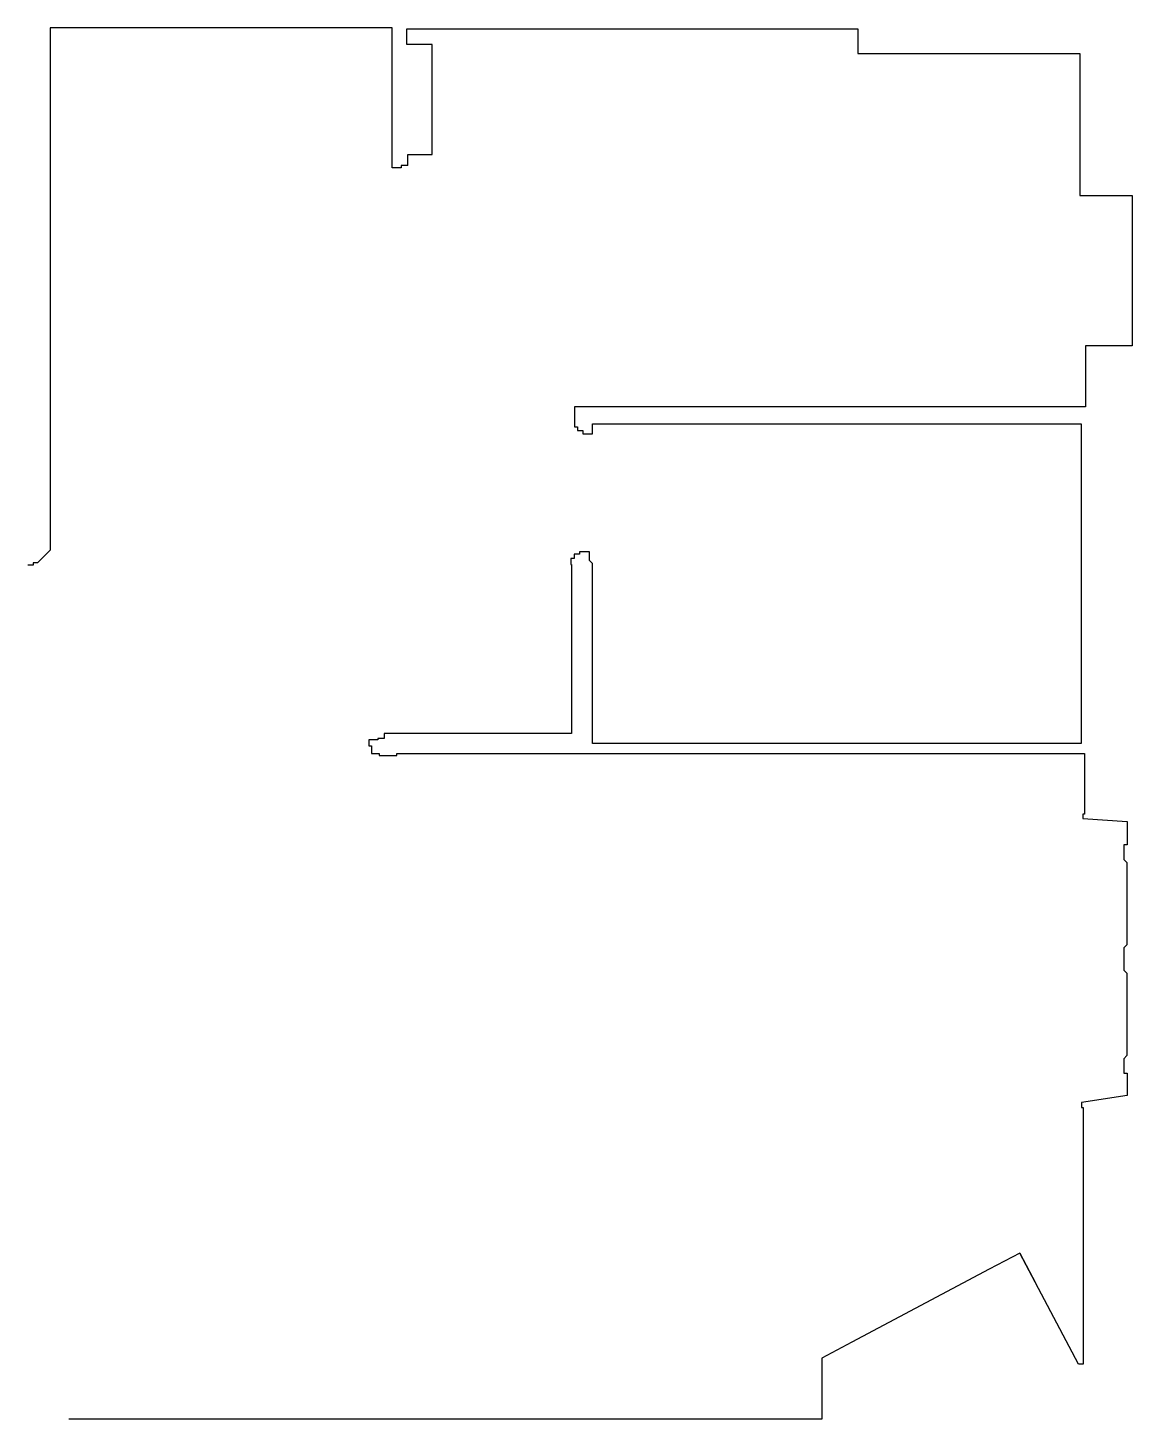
# Model space of a CAD drawing. Header units: centimetres. Extents: x 867 to 1364, y -457 to 169.
import ezdxf

# ---------------------------------------------------------------- set-up
doc = ezdxf.new("R2010")
doc.units = ezdxf.units.CM

msp = doc.modelspace()

# ---------------------------------------------------------------- linework, layer by layer
for p, q in [((1037.6, 168.77), (1240.6, 168.77)), ((1240.6, 168.77), (1240.6, 157.77)), ((1049.1, 112.27), (1049.1, 161.77)), ((1240.6, 157.77), (1340.6, 157.77)), ((1340.6, 157.77), (1340.6, 93.77)), ((1038.1, 107.27), (1035.1, 107.27)), ((1035.1, 107.27), (1035.1, 106.27)), ((1038.1, 107.27), (1038.1, 112.27)), ((1038.1, 112.27), (1049.1, 112.27)), ((1035.1, 106.27), (1031.1, 106.27)), ((1364.1, 26.27), (1343.1, 26.27)), ((1343.1, 26.27), (1343.1, -1.23)), ((1343.1, -1.23), (1113.1, -1.23)), ((1121.2, -71.73), (1119.79, -70.32)), ((1121.2, -152.73), (1121.2, -71.73)), ((1341.89, -186.42), (1361.84, -187.81)), ((1361.84, -187.81), (1361.84, -198.31)), ((1361.84, -198.31), (1360.34, -198.31)), ((1360.34, -198.31), (1360.34, -204.81)), ((1360.34, -204.81), (1361.75, -206.23)), ((1361.75, -206.23), (1361.75, -243.23)), ((1361.75, -243.23), (1360.34, -244.64)), ((1360.34, -244.64), (1360.34, -254.64)), ((1360.34, -254.64), (1361.75, -256.05)), ((1361.75, -256.05), (1361.75, -293.05)), ((1360.34, -294.47), (1360.34, -300.97)), ((1360.34, -300.97), (1361.84, -300.97)), ((945.14, -456.64), (885.44, -456.64))]:
    msp.add_line(p, q)
for points in [[(1031.1, 169.27), (877.1, 169.27)], [(877.1, 169.27), (877.1, -65.73)], [(1031.1, 106.27), (1031.1, 169.27)], [(1049.1, 161.77), (1037.6, 161.77), (1037.6, 168.77)], [(1340.6, 93.77), (1364.1, 93.77)], [(1364.1, 93.77), (1364.1, 26.27)], [(1113.1, -1.23), (1113.1, -10.23), (1114.4, -10.23), (1114.4, -11.93), (1116.9, -11.93), (1116.9, -13.43), (1121.2, -13.43), (1121.2, -8.93)], [(1121.2, -8.93), (1341.2, -8.93), (1341.2, -152.73), (1121.2, -152.73)], [(877.1, -65.73), (871.45, -71.39), (869.45, -71.39), (869.45, -72.39), (867.05, -72.39)], [(1112.89, -67.52), (1112.89, -69.52), (1111.49, -69.52)], [(1119.79, -66.52), (1115.39, -66.52), (1115.39, -67.52), (1112.89, -67.52)], [(1119.79, -70.32), (1119.79, -66.52)], [(1111.49, -69.52), (1111.49, -72.22), (1111.69, -72.22), (1111.69, -148.22)], [(1111.69, -148.22), (1027.49, -148.22), (1027.49, -150.42), (1024.59, -150.42), (1024.59, -151.02), (1020.59, -151.02)], [(1020.59, -151.02), (1020.59, -153.72), (1021.69, -153.72), (1021.69, -157.12), (1025.19, -157.12), (1025.19, -158.12), (1033.09, -158.12), (1033.09, -157.12)], [(1033.09, -157.12), (1342.59, -157.12)], [(1342.59, -157.12), (1342.59, -184.42), (1341.89, -184.42), (1341.89, -186.42)], [(1361.75, -293.05), (1360.34, -294.47)], [(1361.84, -300.97), (1361.84, -310.97)], [(1361.84, -310.97), (1341.3, -314.22), (1341.3, -316.42), (1342, -316.42)], [(1342, -316.42), (1342, -431.92)], [(1313.5, -381.92), (1299.77, -389.12)], [(1340, -431.92), (1313.5, -381.92)], [(1313.5, -381.92), (1313.5, -381.92)], [(1313.5, -381.92), (1320.73, -395.63)], [(1299.77, -389.12), (1237.97, -422)], [(1237.97, -422), (1224.44, -429.14)], [(1224.44, -429.14), (1224.44, -456.64)], [(1342, -431.92), (1340, -431.92)], [(1224.44, -456.64), (945.14, -456.64)]]:
    msp.add_lwpolyline(points)

doc.saveas('drawing.dxf')
